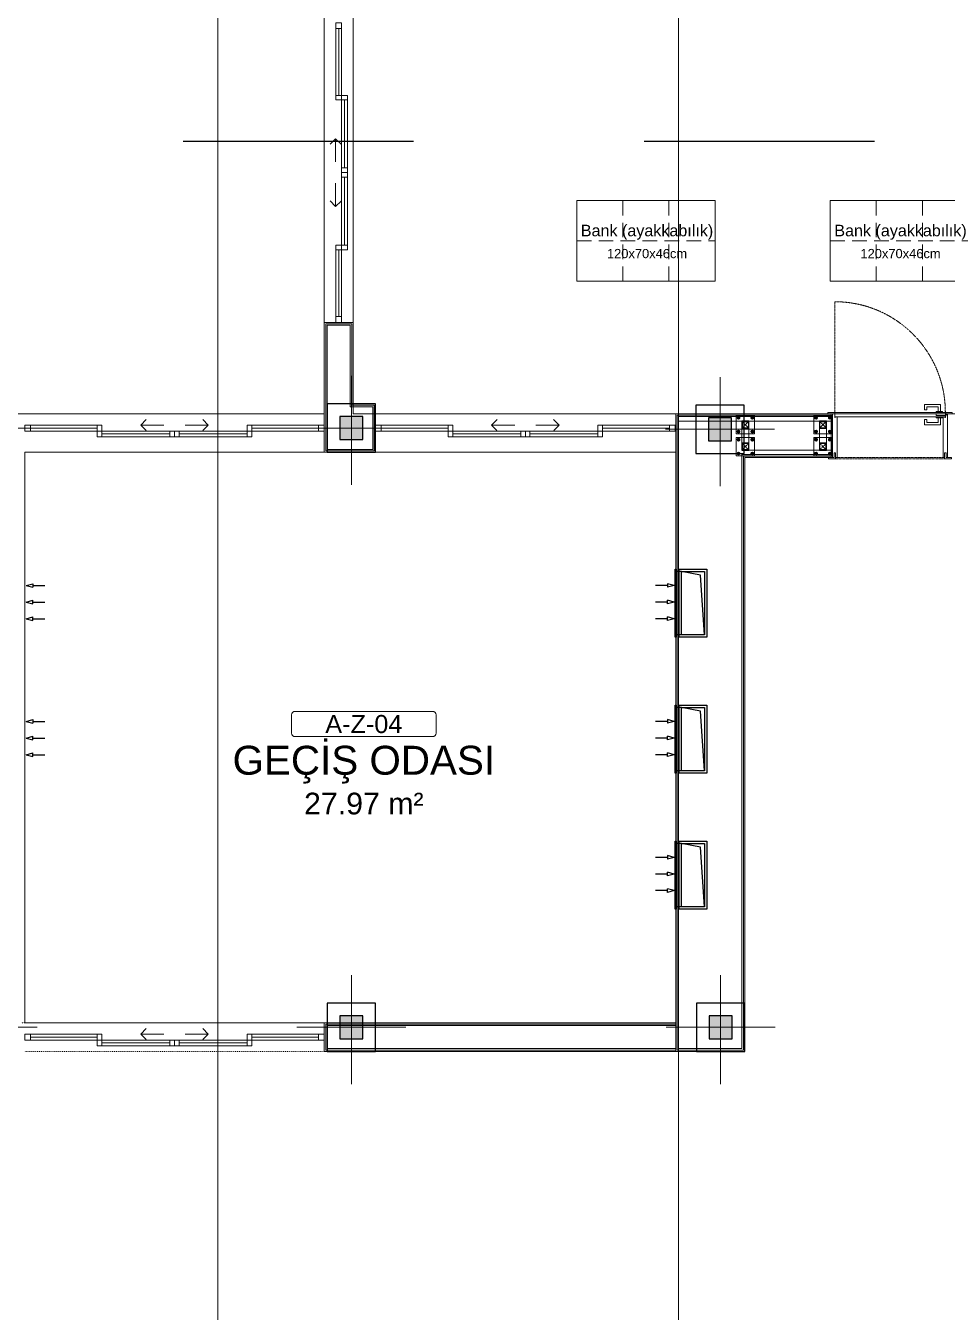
# Model space of a CAD drawing. Header units: centimetres. Extents: x 405464 to 563355, y 50011 to 66875.
# Drawn here: x 506622 to 507421, y 55899 to 57015 of the extents above; entities that cross this region are included whole.
import ezdxf
from ezdxf.enums import TextEntityAlignment as Align

# ---------------------------------------------------------------- set-up
doc = ezdxf.new("R2010")
doc.units = ezdxf.units.CM
for name, pattern in [('CHAIN', [0.3543, 0.2362, -0.0295, 0.0591, -0.0295]), ('DASHDOT', [25.4, 12.7, -6.35, 0, -6.35]), ('DASHED', [4, 2, -2]), ('DASHED2', [9.525, 6.35, -3.175]), ('DOT', [0.25, 0, -0.25]), ('M00$0$CENTER', [50.8, 31.75, -6.35, 6.35, -6.35]), ('M00$0$HIDDEN', [0.375, 0.25, -0.125])]:
    doc.linetypes.add(name, pattern=pattern)
doc.layers.get('0').update_dxf_attribs({"lineweight": 9})
doc.layers.add('-MH_Ad', color=1, linetype='Continuous', lineweight=9, true_color=0xff0000)
doc.layers.add('DV_alçıpanel_duvar_yeni', color=1, linetype='Continuous', lineweight=20, true_color=0xff0000)
for name, color, linetype, lineweight in [('0-KRCN-MİMARİ-220526', 8, 'Continuous', 9), ('A_Aks', 30, 'DASHDOT', 9), ('A_celik', 1, 'Continuous', 25), ('D_Aluminyum', 140, 'Continuous', 18), ('D_Profil', 155, 'Continuous', 15), ('G_0.09', 254, 'Continuous', 9), ('M00$0$A_Iskelet', 20, 'Continuous', 25), ('M00$0$D_Merkez', 51, 'M00$0$CENTER', 13), ('M00$0$D_Profil', 155, 'Continuous', 15), ('M00$0$KP_Acilim', 201, 'M00$0$HIDDEN', 15), ('M00$0$KP_Aksesuar', 9, 'Continuous', 9), ('M00$0$Y_Hidden_[Gizli]', 9, 'M00$0$HIDDEN', 9), ('M00_Mahal_No$0$MH_Alan', 51, 'Continuous', 9), ('MH_Alan', 51, 'Continuous', 9), ('TF_Mobilya', 142, 'Continuous', 9)]:
    doc.layers.add(name, color=color, linetype=linetype, lineweight=lineweight)
doc.layers.add('_statik', color=2, linetype='Continuous')
doc.layers.add('Em.K - FFU', color=2, linetype='Continuous')
doc.styles.add('M00_Mahal_No$0$Kalin01', font='swissk.ttf')
doc.styles.add('M00_Mahal_No$0$Normal', font='swiss.ttf')
doc.styles.add('MP_KAPI_POZ', font='arial.ttf')

# ---------------------------------------------------------------- blocks, each defined once
blk = doc.blocks.new('a_aks')
at = {"layer": 'A_Aks', "color": 8, "ltscale": 200}
for p, q in [((2430, 5308), (2430, -831.1)), ((2830, 5308), (2830, -831.1))]:
    blk.add_line(p, q, dxfattribs=at)
blk = doc.blocks.new('mimari_yeni_durum')
at = {"layer": 'A_Aks', "color": 8}
blk.add_blockref('a_aks', (0, 0), dxfattribs=at)
blk = doc.blocks.new('hazırlık_alanları_yp')
at = {"layer": 'TF_Mobilya', "color": 8, "linetype": 'DASHED2', "ltscale": 2}
for p, q in [((1151.6, 4474), (1151.6, 4544)), ((1191.6, 4474), (1191.6, 4544)), ((1371.6, 4474), (1371.6, 4544)), ((1411.6, 4474), (1411.6, 4544))]:
    blk.add_line(p, q, dxfattribs=at)
at = {"layer": 'TF_Mobilya', "color": 8}
for points in [[(1111.6, 4474), (1231.6, 4474), (1231.6, 4544), (1111.6, 4544)], [(1331.6, 4474), (1451.6, 4474), (1451.6, 4544), (1331.6, 4544)]]:
    blk.add_lwpolyline(points, close=True, dxfattribs=at)
at = {"layer": 'TF_Mobilya', "color": 8, "linetype": 'DASHED2', "ltscale": 2}
for points in [[(1111.6, 4509), (1231.6, 4509)], [(1331.6, 4509), (1451.6, 4509)]]:
    blk.add_lwpolyline(points, dxfattribs=at)
at = {"layer": 'TF_Mobilya', "color": 8, "style": 'MP_KAPI_POZ'}
for s, height, p in [('Bank (ayakkabılık)', 10, (1172.6, 4518)), ('Bank (ayakkabılık)', 10, (1392.6, 4518)), ('120x70x46cm', 8, (1172.6, 4498)), ('120x70x46cm', 8, (1392.6, 4498))]:
    blk.add_text(s, height=height, dxfattribs=at).set_placement(p, align=Align.MIDDLE_CENTER)
blk = doc.blocks.new('M00_Mahal_No$0$MHL')
at = {"color": 0, "linetype": 'ByBlock', "lineweight": -2}
blk.add_lwpolyline([(-100, -5), (-100, -30, 0.414214), (-95, -35), (95, -35, 0.414214), (100, -30), (100, -5, 0.414214), (95, 0), (-95, 0, 0.414214)], format="xyb", close=True, dxfattribs=at)
for tag, height, style, p in [('MAHALNO', 25, 'M00_Mahal_No$0$Kalin01', (0, -17.5)), ('MAHALADI', 40, 'M00_Mahal_No$0$Normal', (0, -67.5))]:
    blk.add_attdef(tag, text='', height=height, dxfattribs=dict(at, style=style)).set_placement(p, align=Align.MIDDLE_CENTER)
at = {"layer": 'M00_Mahal_No$0$MH_Alan', "style": 'M00_Mahal_No$0$Normal'}
blk.add_attdef('ALAN', text='', height=40, dxfattribs=at).set_placement((0, -127.5), align=Align.MIDDLE_CENTER)
blk = doc.blocks.new('A$C17b1b0ad')
at = {"layer": 'MH_Alan', "color": 8}
for points in [[(1607, 4309), (1800, 4309), (1800, 4416), (2522.5, 4416), (2522.5, 4836), (2451, 4836), (2451, 4826), (2409, 4826), (2409, 4836), (2051, 4836), (2051, 4826), (2009, 4826), (2009, 4836), (1653, 4836), (1653, 4826), (1607, 4826)], [(2262.5, 3887.5), (2827.5, 3887.5), (2827.5, 4382.5), (2262.5, 4382.5)]]:
    blk.add_lwpolyline(points, close=True, dxfattribs=at)
blk.add_lwpolyline([(8657, 4416), (2547.5, 4416), (2547.5, 4826)], dxfattribs=at)
at = {"layer": '-MH_Ad', "color": 8}
ref = blk.add_blockref('M00_Mahal_No$0$MHL', (2556.8, 4157.7), dxfattribs=dict(at, xscale=0.6272, yscale=0.6272, zscale=0.6272))
ref.add_attrib('MAHALNO', 'A-Z-04', dxfattribs={"layer": '0', "color": 0, "linetype": 'ByBlock', "lineweight": -2, "height": 15.68, "style": 'M00_Mahal_No$0$Kalin01'}).set_placement((2556.8, 4146.7), align=Align.MIDDLE_CENTER)
ref.add_attrib('MAHALADI', 'GEÇİŞ ODASI', dxfattribs={"layer": '0', "color": 0, "linetype": 'ByBlock', "lineweight": -2, "height": 25.088, "style": 'M00_Mahal_No$0$Normal'}).set_placement((2556.8, 4115.3), align=Align.MIDDLE_CENTER)
ref.add_attrib('ALAN', '27.97 m²', dxfattribs={"layer": 'M00_Mahal_No$0$MH_Alan', "height": 18.82, "style": 'M00_Mahal_No$0$Normal'}).set_placement((2556.8, 4077.7), align=Align.MIDDLE_CENTER)
blk = doc.blocks.new('statik_temel_kalıp')
at = {"layer": '_statik', "color": 4, "linetype": 'DASHED', "ltscale": 100}
blk.add_line((-10930, -204.5), (-210, -204.5), dxfattribs=at)
blk = doc.blocks.new('*U114')
at = {"ltscale": 40}
blk.add_lwpolyline([(0, 0), (0, 6), (6, 6), (6, 0)], close=True, dxfattribs=at)
at = {"layer": 'M00$0$D_Merkez', "ltscale": 0.015}
for points in [[(0, 0), (6, 6)], [(0, 6), (6, 0)]]:
    blk.add_lwpolyline(points, dxfattribs=at)
at = {"layer": 'M00$0$D_Profil', "ltscale": 40}
blk.add_lwpolyline([(0.4, 0.4), (0.4, 5.6), (5.6, 5.6), (5.6, 0.4)], close=True, dxfattribs=at)
blk = doc.blocks.new('duvarlar')
h = blk.add_hatch(color=8)
h.dxf.hatch_style = 1
h.paths.add_polyline_path([(2536, 4393.5), (2556, 4393.5), (2556, 4413.5), (2536, 4413.5)])
h = blk.add_hatch(color=8)
h.dxf.hatch_style = 1
h.paths.add_polyline_path([(2856, 4392.5), (2876, 4392.5), (2876, 4412.5), (2856, 4412.5)])
h = blk.add_hatch(color=8)
h.dxf.hatch_style = 1
h.paths.add_polyline_path([(2536, 3873.5), (2556, 3873.5), (2556, 3893.5), (2536, 3893.5)])
h = blk.add_hatch(color=8)
h.dxf.hatch_style = 1
h.paths.add_polyline_path([(2856.5, 3873.5), (2876.5, 3873.5), (2876.5, 3893.5), (2856.5, 3893.5)])
at = {"color": 8}
for points in [[(2880, 4398.5), (2880, 4414.5), (2896, 4414.5), (2896, 4398.5)], [(2947.3, 4398.5), (2947.3, 4414.5), (2963.3, 4414.5), (2963.3, 4398.5)], [(2965.5, 4417.2), (2959.5, 4417.2), (2959.5, 4416), (2965.5, 4416)], [(2966, 4413.2), (2967.5, 4413.2), (2967.5, 4378), (2966.1, 4378), (2966.1, 4382), (2964.9, 4382), (2964.9, 4378), (2963.5, 4378), (2963.5, 4416), (2965.5, 4416), (2965.5, 4412.7), (2966, 4412.7)], [(3061.5, 4417.2), (3061.5, 4413.2), (2965.5, 4413.2), (2965.5, 4417.2)], [(3060.9, 4378), (3060.9, 4382), (3062.1, 4382), (3062.1, 4378), (3063.5, 4378), (3063.5, 4416), (3061.5, 4416), (3061.5, 4412.7), (3061, 4412.7), (3061, 4413.2), (3059.5, 4413.2), (3059.5, 4378)], [(3061.5, 4417.2), (3067.5, 4417.2), (3067.5, 4416), (3061.5, 4416)], [(2880, 4379.5), (2880, 4395.5), (2896, 4395.5), (2896, 4379.5)], [(2947.3, 4379.5), (2947.3, 4395.5), (2963.3, 4395.5), (2963.3, 4379.5)], [(2964.9, 4378), (2960.1, 4378), (2960.1, 4376.8), (2966.1, 4376.8), (2966.1, 4382), (2964.9, 4382)], [(3062.1, 4378), (3066.9, 4378), (3066.9, 4376.8), (3060.9, 4376.8), (3060.9, 4382), (3062.1, 4382)]]:
    blk.add_lwpolyline(points, close=True, dxfattribs=at)
at = {"layer": 'A_Aks', "color": 8, "ltscale": 10}
for points in [[(2546, 4448.8), (2546, 4354.2)], [(2866, 4447.8), (2866, 4353.2)], [(2273.3, 4403.5), (2178.7, 4403.5)], [(2498.7, 4403.5), (2593.3, 4403.5)], [(2818.7, 4402.5), (2913.3, 4402.5)], [(2546, 3928.8), (2546, 3834.2)], [(2866.5, 3928.8), (2866.5, 3834.2)], [(2273.3, 3883.5), (2178.7, 3883.5)], [(2498.7, 3883.5), (2593.3, 3883.5)], [(2819.2, 3883.5), (2913.8, 3883.5)]]:
    blk.add_lwpolyline(points, dxfattribs=at)
at = {"layer": 'A_celik', "color": 8}
for points in [[(2525, 4382.5), (2567, 4382.5), (2567, 4424.5), (2525, 4424.5)], [(2845, 4381.5), (2887, 4381.5), (2887, 4423.5), (2845, 4423.5)], [(2536, 4393.5), (2556, 4393.5), (2556, 4413.5), (2536, 4413.5)], [(2856, 4392.5), (2876, 4392.5), (2876, 4412.5), (2856, 4412.5)], [(2525, 3862.5), (2567, 3862.5), (2567, 3904.5), (2525, 3904.5)], [(2845.5, 3862.5), (2887.5, 3862.5), (2887.5, 3904.5), (2845.5, 3904.5)], [(2536, 3873.5), (2556, 3873.5), (2556, 3893.5), (2536, 3893.5)], [(2856.5, 3873.5), (2876.5, 3873.5), (2876.5, 3893.5), (2856.5, 3893.5)]]:
    blk.add_lwpolyline(points, close=True, dxfattribs=at)
at = {"layer": 'D_Aluminyum', "color": 8}
for p, q in [((2532.5, 4688.3), (2532.5, 4750.3)), ((2537.5, 4688.3), (2537.5, 4750.3)), ((2532.5, 4688.3), (2532.5, 4692.3)), ((2532.5, 4692.3), (2537.5, 4692.3)), ((2542.5, 4692.3), (2537.5, 4692.3)), ((2542.5, 4625.3), (2542.5, 4692.3)), ((2542.5, 4692.3), (2542.5, 4688.3)), ((2532.5, 4688.3), (2537.5, 4688.3)), ((2537.5, 4688.3), (2537.5, 4625.3)), ((2542.5, 4688.3), (2537.5, 4688.3)), ((2532.3, 4654.6), (2527.6, 4649.8)), ((2532.3, 4634.5), (2532.3, 4654.6)), ((2532.3, 4654.6), (2537, 4649.9)), ((2537.5, 4625.3), (2537.5, 4629.3)), ((2537.5, 4629.3), (2542.5, 4629.3)), ((2537.5, 4558.3), (2537.5, 4625.3)), ((2537.5, 4625.3), (2542.5, 4625.3)), ((2537.5, 4625.3), (2542.5, 4625.3)), ((2542.5, 4625.3), (2542.5, 4558.3)), ((2542.5, 4625.3), (2542.5, 4621.3)), ((2532.3, 4616), (2532.3, 4595.9)), ((2542.5, 4621.3), (2537.5, 4621.3)), ((2532.3, 4595.9), (2527.6, 4600.7)), ((2532.3, 4595.9), (2537, 4600.6)), ((2532.5, 4500.3), (2532.5, 4562.3)), ((2532.5, 4562.3), (2542.5, 4562.3)), ((2532.5, 4558.3), (2537.5, 4558.3)), ((2537.5, 4558.3), (2532.5, 4558.3)), ((2537.5, 4558.3), (2537.5, 4562.3)), ((2537.5, 4558.3), (2537.5, 4500.3)), ((2542.5, 4558.3), (2537.5, 4558.3)), ((2363.2, 4406.2), (2368, 4410.9)), ((2421.8, 4406.2), (2417, 4410.9)), ((2667.7, 4406.2), (2672.5, 4410.9)), ((2726.3, 4406.2), (2721.5, 4410.9)), ((2267.5, 4406), (2329.5, 4406)), ((2325.5, 4401), (2267.5, 4401)), ((2325.5, 4406), (2325.5, 4401)), ((2325.5, 4401), (2325.5, 4406)), ((2325.5, 4401), (2392.5, 4401)), ((2325.5, 4396), (2325.5, 4401)), ((2325.5, 4401), (2329.5, 4401)), ((2329.5, 4406), (2329.5, 4396)), ((2383.3, 4406.2), (2363.2, 4406.2)), ((2363.2, 4406.2), (2367.8, 4401.5)), ((2388.5, 4396), (2388.5, 4401)), ((2392.5, 4401), (2392.5, 4396)), ((2455.5, 4401), (2392.5, 4401)), ((2392.5, 4401), (2392.5, 4396)), ((2392.5, 4401), (2396.5, 4401)), ((2396.5, 4401), (2396.5, 4396)), ((2401.7, 4406.2), (2421.8, 4406.2)), ((2421.8, 4406.2), (2417.2, 4401.5)), ((2455.5, 4406), (2455.5, 4401)), ((2455.5, 4406), (2517.5, 4406)), ((2455.5, 4406), (2459.5, 4406)), ((2455.5, 4401), (2517.5, 4401)), ((2455.5, 4396), (2455.5, 4401)), ((2459.5, 4406), (2459.5, 4401)), ((2459.5, 4396), (2459.5, 4401)), ((2522.5, 4401), (2522.5, 4406)), ((2572, 4406), (2634, 4406)), ((2630, 4401), (2572, 4401)), ((2630, 4406), (2630, 4401)), ((2630, 4401), (2630, 4406)), ((2630, 4401), (2697, 4401)), ((2630, 4396), (2630, 4401)), ((2630, 4401), (2634, 4401)), ((2634, 4406), (2634, 4396)), ((2687.8, 4406.2), (2667.7, 4406.2)), ((2667.7, 4406.2), (2672.3, 4401.5)), ((2693, 4396), (2693, 4401)), ((2697, 4401), (2697, 4396)), ((2760, 4401), (2697, 4401)), ((2697, 4401), (2697, 4396)), ((2697, 4401), (2701, 4401)), ((2701, 4401), (2701, 4396)), ((2706.2, 4406.2), (2726.3, 4406.2)), ((2726.3, 4406.2), (2721.7, 4401.5)), ((2760, 4406), (2760, 4401)), ((2760, 4406), (2822, 4406)), ((2760, 4406), (2764, 4406)), ((2760, 4401), (2822, 4401)), ((2760, 4396), (2760, 4401)), ((2764, 4406), (2764, 4401)), ((2764, 4396), (2764, 4401)), ((2827, 4401), (2827, 4406)), ((2392.5, 4396), (2325.5, 4396)), ((2392.5, 4396), (2388.5, 4396)), ((2392.5, 4396), (2459.5, 4396)), ((2459.5, 4396), (2455.5, 4396)), ((2697, 4396), (2630, 4396)), ((2697, 4396), (2693, 4396)), ((2697, 4396), (2764, 4396)), ((2764, 4396), (2760, 4396)), ((2267.5, 3877.5), (2329.5, 3877.5)), ((2325.5, 3877.5), (2325.5, 3872.5)), ((2325.5, 3872.5), (2325.5, 3877.5)), ((2329.5, 3877.5), (2329.5, 3867.5)), ((2363.2, 3877.7), (2368, 3882.4)), ((2383.3, 3877.7), (2363.2, 3877.7)), ((2363.2, 3877.7), (2367.8, 3873)), ((2401.7, 3877.7), (2421.8, 3877.7)), ((2421.8, 3877.7), (2417, 3882.4)), ((2421.8, 3877.7), (2417.2, 3873)), ((2455.5, 3877.5), (2455.5, 3872.5)), ((2455.5, 3877.5), (2517.5, 3877.5)), ((2455.5, 3877.5), (2459.5, 3877.5)), ((2459.5, 3877.5), (2459.5, 3872.5)), ((2522.5, 3872.5), (2522.5, 3877.5)), ((2325.5, 3872.5), (2267.5, 3872.5)), ((2325.5, 3872.5), (2392.5, 3872.5)), ((2325.5, 3867.5), (2325.5, 3872.5)), ((2325.5, 3872.5), (2329.5, 3872.5)), ((2392.5, 3867.5), (2325.5, 3867.5)), ((2388.5, 3867.5), (2388.5, 3872.5)), ((2392.5, 3867.5), (2388.5, 3867.5)), ((2392.5, 3872.5), (2392.5, 3867.5)), ((2455.5, 3872.5), (2392.5, 3872.5)), ((2392.5, 3872.5), (2392.5, 3867.5)), ((2392.5, 3872.5), (2396.5, 3872.5)), ((2392.5, 3867.5), (2459.5, 3867.5)), ((2396.5, 3872.5), (2396.5, 3867.5)), ((2455.5, 3872.5), (2517.5, 3872.5)), ((2455.5, 3867.5), (2455.5, 3872.5)), ((2459.5, 3867.5), (2455.5, 3867.5)), ((2459.5, 3867.5), (2459.5, 3872.5))]:
    blk.add_line(p, q, dxfattribs=at)
for points in [[(2537.5, 4750.3), (2537.5, 4755.3), (2532.5, 4755.3), (2532.5, 4750.3)], [(2537.5, 4495.3), (2537.5, 4500.3), (2532.5, 4500.3), (2532.5, 4495.3)], [(2262.5, 4401), (2267.5, 4401), (2267.5, 4406), (2262.5, 4406)], [(2517.5, 4401), (2522.5, 4401), (2522.5, 4406), (2517.5, 4406)], [(2567, 4401), (2572, 4401), (2572, 4406), (2567, 4406)], [(2822, 4401), (2827, 4401), (2827, 4406), (2822, 4406)], [(2262.5, 3872.5), (2267.5, 3872.5), (2267.5, 3877.5), (2262.5, 3877.5)], [(2517.5, 3872.5), (2522.5, 3872.5), (2522.5, 3877.5), (2517.5, 3877.5)]]:
    blk.add_lwpolyline(points, close=True, dxfattribs=at)
for points in [[(2535, 4692.3), (2535, 4750.3)], [(2540, 4629.3), (2540, 4688.3)], [(2540, 4562.3), (2540, 4621.3)], [(2535, 4500.3), (2535, 4558.3)], [(2267.5, 4403.5), (2325.5, 4403.5)], [(2459.5, 4403.5), (2517.5, 4403.5)], [(2572, 4403.5), (2630, 4403.5)], [(2764, 4403.5), (2822, 4403.5)], [(2329.5, 4398.5), (2388.5, 4398.5)], [(2396.5, 4398.5), (2455.5, 4398.5)], [(2634, 4398.5), (2693, 4398.5)], [(2701, 4398.5), (2760, 4398.5)], [(2267.5, 3875), (2325.5, 3875)], [(2459.5, 3875), (2517.5, 3875)], [(2329.5, 3870), (2388.5, 3870)], [(2396.5, 3870), (2455.5, 3870)]]:
    blk.add_lwpolyline(points, dxfattribs=at)
at = {"layer": 'D_Profil', "color": 8}
for p, q in [((2830, 4409.5), (2962.3, 4409.5)), ((2885, 4403.5), (2885, 4390.5)), ((2891, 4403.5), (2891, 4390.5)), ((2952.3, 4403.5), (2952.3, 4390.5)), ((2958.3, 4403.5), (2958.3, 4390.5)), ((2885, 4384.5), (2962.3, 4384.5))]:
    blk.add_line(p, q, dxfattribs=at)
at = {"layer": 'DV_alçıpanel_duvar_yeni', "color": 8}
for p, q in [((2547.5, 4495.3), (2522.5, 4495.3)), ((2522.5, 4495.3), (2522.5, 4382.5)), ((2546.3, 4494), (2523.8, 4494)), ((2523.8, 4494), (2523.8, 4383.8)), ((2545, 4492.8), (2525, 4492.8)), ((2525, 4492.8), (2525, 4385)), ((2545, 4422), (2545, 4492.8)), ((2546.3, 4423.3), (2546.3, 4494)), ((2547.5, 4424.5), (2547.5, 4495.3)), ((2567, 4424.5), (2545, 4424.5)), ((2564.5, 4422), (2545, 4422)), ((2565.8, 4423.3), (2546.3, 4423.3)), ((2564.5, 4385), (2564.5, 4422)), ((2565.8, 4383.8), (2565.8, 4423.3)), ((2567, 4382.5), (2567, 4424.5)), ((2827.5, 4416), (2963.5, 4416)), ((2827.5, 4416), (2827.5, 3862.5)), ((2828.8, 4414.8), (2962.3, 4414.8)), ((2828.8, 4414.8), (2828.8, 3863.7)), ((2830, 4413.5), (2962.3, 4413.5)), ((2830, 4413.5), (2830, 3865)), ((2962.3, 4416), (2962.3, 4378)), ((2963.5, 4416), (2963.5, 4378)), ((2522.5, 4382.5), (2567, 4382.5)), ((2523.8, 4383.8), (2565.8, 4383.8)), ((2525, 4385), (2564.5, 4385)), ((2885, 4380.5), (2962.3, 4380.5)), ((2885, 4380.5), (2885, 3865)), ((2886.3, 4379.3), (2962.3, 4379.3)), ((2886.3, 4379.3), (2886.3, 3863.7)), ((2887.5, 4378), (2963.5, 4378)), ((2887.5, 4378), (2887.5, 3862.5)), ((2522.5, 3862.5), (2522.5, 3887.5)), ((2522.5, 3887.5), (2827.5, 3887.5)), ((2523.8, 3863.7), (2523.8, 3886.2)), ((2523.8, 3886.2), (2827.5, 3886.2)), ((2525, 3865), (2525, 3885)), ((2525, 3885), (2827.5, 3885)), ((2827.5, 3863.7), (2523.8, 3863.7)), ((2827.5, 3865), (2525, 3865)), ((2886.3, 3863.7), (2828.8, 3863.7)), ((2885, 3865), (2830, 3865)), ((2827.5, 3862.5), (2522.5, 3862.5)), ((2887.5, 3862.5), (2827.5, 3862.5))]:
    blk.add_line(p, q, dxfattribs=at)
at = {"layer": 'DV_alçıpanel_duvar_yeni', "color": 8, "linetype": 'DOT'}
for p, q in [((2260, 3887.5), (2827.5, 3887.5)), ((2262.5, 3862.5), (2827.5, 3862.5))]:
    blk.add_line(p, q, dxfattribs=at)
at = {"layer": 'Em.K - FFU', "color": 8}
for p, q in [((2827, 4222), (2827, 4281)), ((2827.5, 4222), (2827.5, 4281)), ((2832.5, 4279), (2827.5, 4279)), ((2848.9, 4275.8), (2832.5, 4279)), ((2263.8, 4266.9), (2269.6, 4268.5)), ((2263.8, 4266.9), (2269.6, 4265.4)), ((2269.6, 4268.5), (2269.6, 4265.4)), ((2269.6, 4266.9), (2280.1, 4266.9)), ((2820.4, 4266.9), (2809.9, 4266.9)), ((2826.2, 4266.9), (2820.4, 4268.5)), ((2820.4, 4268.5), (2820.4, 4265.4)), ((2826.2, 4266.9), (2820.4, 4265.4)), ((2852.5, 4224), (2848.9, 4275.8)), ((2263.8, 4252.5), (2269.6, 4254.1)), ((2269.6, 4251), (2269.6, 4254.1)), ((2826.2, 4252.5), (2820.4, 4254.1)), ((2820.4, 4251), (2820.4, 4254.1)), ((2263.8, 4252.5), (2269.6, 4251)), ((2269.6, 4252.5), (2280.1, 4252.5)), ((2820.4, 4252.5), (2809.9, 4252.5)), ((2826.2, 4252.5), (2820.4, 4251)), ((2263.8, 4238.1), (2269.6, 4239.6)), ((2263.8, 4238.1), (2269.6, 4236.6)), ((2269.6, 4236.6), (2269.6, 4239.6)), ((2269.6, 4238.1), (2280.1, 4238.1)), ((2820.4, 4238.1), (2809.9, 4238.1)), ((2826.2, 4238.1), (2820.4, 4239.6)), ((2820.4, 4236.6), (2820.4, 4239.6)), ((2826.2, 4238.1), (2820.4, 4236.6)), ((2832.5, 4224), (2827.5, 4224)), ((2827, 4104), (2827, 4163)), ((2827.5, 4104), (2827.5, 4163)), ((2832.5, 4161), (2827.5, 4161)), ((2848.9, 4157.8), (2832.5, 4161)), ((2852.5, 4106), (2848.9, 4157.8)), ((2263.8, 4148.9), (2269.6, 4150.5)), ((2263.8, 4148.9), (2269.6, 4147.4)), ((2269.6, 4150.5), (2269.6, 4147.4)), ((2269.6, 4148.9), (2280.1, 4148.9)), ((2820.4, 4148.9), (2809.9, 4148.9)), ((2826.2, 4148.9), (2820.4, 4150.5)), ((2820.4, 4150.5), (2820.4, 4147.4)), ((2826.2, 4148.9), (2820.4, 4147.4)), ((2263.8, 4134.5), (2269.6, 4136.1)), ((2263.8, 4134.5), (2269.6, 4133)), ((2269.6, 4133), (2269.6, 4136.1)), ((2269.6, 4134.5), (2280.1, 4134.5)), ((2820.4, 4134.5), (2809.9, 4134.5)), ((2826.2, 4134.5), (2820.4, 4136.1)), ((2820.4, 4133), (2820.4, 4136.1)), ((2826.2, 4134.5), (2820.4, 4133)), ((2263.8, 4120.1), (2269.6, 4121.6)), ((2263.8, 4120.1), (2269.6, 4118.6)), ((2269.6, 4118.6), (2269.6, 4121.6)), ((2269.6, 4120.1), (2280.1, 4120.1)), ((2820.4, 4120.1), (2809.9, 4120.1)), ((2826.2, 4120.1), (2820.4, 4121.6)), ((2820.4, 4118.6), (2820.4, 4121.6)), ((2826.2, 4120.1), (2820.4, 4118.6)), ((2832.5, 4106), (2827.5, 4106)), ((2827, 3986), (2827, 4045)), ((2827.5, 3986), (2827.5, 4045)), ((2832.5, 4043), (2827.5, 4043)), ((2848.9, 4039.8), (2832.5, 4043)), ((2820.4, 4030.9), (2809.9, 4030.9)), ((2826.2, 4030.9), (2820.4, 4032.5)), ((2820.4, 4032.5), (2820.4, 4029.4)), ((2826.2, 4030.9), (2820.4, 4029.4)), ((2852.5, 3988), (2848.9, 4039.8)), ((2820.4, 4016.5), (2809.9, 4016.5)), ((2826.2, 4016.5), (2820.4, 4018.1)), ((2820.4, 4015), (2820.4, 4018.1)), ((2826.2, 4016.5), (2820.4, 4015)), ((2820.4, 4002.1), (2809.9, 4002.1)), ((2826.2, 4002.1), (2820.4, 4003.6)), ((2820.4, 4000.6), (2820.4, 4003.6)), ((2826.2, 4002.1), (2820.4, 4000.6)), ((2832.5, 3988), (2827.5, 3988))]:
    blk.add_line(p, q, dxfattribs=at)
for points in [[(2827, 4222), (2827, 4281), (2827.5, 4281), (2827.5, 4222)], [(2854.5, 4281), (2854.5, 4222), (2830.5, 4222), (2830.5, 4281)], [(2852.5, 4279), (2852.5, 4224), (2832.5, 4224), (2832.5, 4279)], [(2827, 4104), (2827, 4163), (2827.5, 4163), (2827.5, 4104)], [(2854.5, 4163), (2854.5, 4104), (2830.5, 4104), (2830.5, 4163)], [(2852.5, 4161), (2852.5, 4106), (2832.5, 4106), (2832.5, 4161)], [(2827, 3986), (2827, 4045), (2827.5, 4045), (2827.5, 3986)], [(2854.5, 4045), (2854.5, 3986), (2830.5, 3986), (2830.5, 4045)], [(2852.5, 4043), (2852.5, 3988), (2832.5, 3988), (2832.5, 4043)]]:
    blk.add_lwpolyline(points, close=True, dxfattribs=at)
at = {"layer": 'G_0.09', "color": 8}
for p, q in [((2882, 4413.7), (2881, 4413.1)), ((2881, 4413.1), (2881, 4411.9)), ((2881, 4411.9), (2882, 4411.3)), ((2883, 4413.1), (2882, 4413.7)), ((2882, 4411.3), (2883, 4411.9)), ((2883, 4411.9), (2883, 4413.1)), ((2893, 4413.1), (2894, 4413.7)), ((2893, 4411.9), (2893, 4413.1)), ((2894, 4411.3), (2893, 4411.9)), ((2894, 4413.7), (2895, 4413.1)), ((2895, 4411.9), (2894, 4411.3)), ((2895, 4413.1), (2895, 4411.9)), ((2949.3, 4413.7), (2948.2, 4413.1)), ((2948.2, 4413.1), (2948.2, 4411.9)), ((2948.2, 4411.9), (2949.3, 4411.3)), ((2950.3, 4413.1), (2949.3, 4413.7)), ((2949.3, 4411.3), (2950.3, 4411.9)), ((2950.3, 4411.9), (2950.3, 4413.1)), ((2960.2, 4413.1), (2961.3, 4413.7)), ((2960.2, 4411.9), (2960.2, 4413.1)), ((2961.3, 4411.3), (2960.2, 4411.9)), ((2961.3, 4413.7), (2962.3, 4413.1)), ((2962.3, 4411.9), (2961.3, 4411.3)), ((2962.3, 4413.1), (2962.3, 4411.9)), ((2881, 4401.1), (2882, 4401.7)), ((2881, 4399.9), (2881, 4401.1)), ((2882, 4399.3), (2881, 4399.9)), ((2882, 4401.7), (2883, 4401.1)), ((2883, 4399.9), (2882, 4399.3)), ((2883, 4401.1), (2883, 4399.9)), ((2894, 4401.7), (2893, 4401.1)), ((2893, 4401.1), (2893, 4399.9)), ((2893, 4399.9), (2894, 4399.3)), ((2895, 4401.1), (2894, 4401.7)), ((2894, 4399.3), (2895, 4399.9)), ((2895, 4399.9), (2895, 4401.1)), ((2948.2, 4401.1), (2949.3, 4401.7)), ((2948.2, 4399.9), (2948.2, 4401.1)), ((2949.3, 4399.3), (2948.2, 4399.9)), ((2949.3, 4401.7), (2950.3, 4401.1)), ((2950.3, 4399.9), (2949.3, 4399.3)), ((2950.3, 4401.1), (2950.3, 4399.9)), ((2961.3, 4401.7), (2960.2, 4401.1)), ((2960.2, 4401.1), (2960.2, 4399.9)), ((2960.2, 4399.9), (2961.3, 4399.3)), ((2962.3, 4401.1), (2961.3, 4401.7)), ((2961.3, 4399.3), (2962.3, 4399.9)), ((2962.3, 4399.9), (2962.3, 4401.1)), ((2882, 4394.7), (2881, 4394.1)), ((2881, 4394.1), (2881, 4392.9)), ((2881, 4392.9), (2882, 4392.3)), ((2883, 4394.1), (2882, 4394.7)), ((2882, 4392.3), (2883, 4392.9)), ((2883, 4392.9), (2883, 4394.1)), ((2893, 4394.1), (2894, 4394.7)), ((2893, 4392.9), (2893, 4394.1)), ((2894, 4392.3), (2893, 4392.9)), ((2894, 4394.7), (2895, 4394.1)), ((2895, 4392.9), (2894, 4392.3)), ((2895, 4394.1), (2895, 4392.9)), ((2949.3, 4394.7), (2948.2, 4394.1)), ((2948.2, 4394.1), (2948.2, 4392.9)), ((2948.2, 4392.9), (2949.3, 4392.3)), ((2950.3, 4394.1), (2949.3, 4394.7)), ((2949.3, 4392.3), (2950.3, 4392.9)), ((2950.3, 4392.9), (2950.3, 4394.1)), ((2960.2, 4394.1), (2961.3, 4394.7)), ((2960.2, 4392.9), (2960.2, 4394.1)), ((2961.3, 4392.3), (2960.2, 4392.9)), ((2961.3, 4394.7), (2962.3, 4394.1)), ((2962.3, 4392.9), (2961.3, 4392.3)), ((2962.3, 4394.1), (2962.3, 4392.9)), ((2881, 4382.1), (2882, 4382.7)), ((2881, 4380.9), (2881, 4382.1)), ((2882, 4380.3), (2881, 4380.9)), ((2882, 4382.7), (2883, 4382.1)), ((2883, 4380.9), (2882, 4380.3)), ((2883, 4382.1), (2883, 4380.9)), ((2894, 4382.7), (2893, 4382.1)), ((2893, 4382.1), (2893, 4380.9)), ((2893, 4380.9), (2894, 4380.3)), ((2895, 4382.1), (2894, 4382.7)), ((2894, 4380.3), (2895, 4380.9)), ((2895, 4380.9), (2895, 4382.1)), ((2948.2, 4382.1), (2949.3, 4382.7)), ((2948.2, 4380.9), (2948.2, 4382.1)), ((2949.3, 4380.3), (2948.2, 4380.9)), ((2949.3, 4382.7), (2950.3, 4382.1)), ((2950.3, 4380.9), (2949.3, 4380.3)), ((2950.3, 4382.1), (2950.3, 4380.9)), ((2961.3, 4382.7), (2960.2, 4382.1)), ((2960.2, 4382.1), (2960.2, 4380.9)), ((2960.2, 4380.9), (2961.3, 4380.3)), ((2962.3, 4382.1), (2961.3, 4382.7)), ((2961.3, 4380.3), (2962.3, 4380.9)), ((2962.3, 4380.9), (2962.3, 4382.1))]:
    blk.add_line(p, q, dxfattribs=at)
at = {"layer": 'G_0.09', "color": 8, "linetype": 'CHAIN', "ltscale": 3}
for p, q in [((2881, 4412.5), (2883, 4412.5)), ((2882, 4411.3), (2882, 4413.7)), ((2895, 4412.5), (2893, 4412.5)), ((2894, 4411.3), (2894, 4413.7)), ((2948.2, 4412.5), (2950.3, 4412.5)), ((2949.3, 4411.3), (2949.3, 4413.7)), ((2962.3, 4412.5), (2960.2, 4412.5)), ((2961.3, 4411.3), (2961.3, 4413.7)), ((2881, 4400.5), (2883, 4400.5)), ((2882, 4401.7), (2882, 4399.3)), ((2895, 4400.5), (2893, 4400.5)), ((2894, 4401.7), (2894, 4399.3)), ((2948.2, 4400.5), (2950.3, 4400.5)), ((2949.3, 4401.7), (2949.3, 4399.3)), ((2962.3, 4400.5), (2960.2, 4400.5)), ((2961.3, 4401.7), (2961.3, 4399.3)), ((2881, 4393.5), (2883, 4393.5)), ((2882, 4392.3), (2882, 4394.7)), ((2895, 4393.5), (2893, 4393.5)), ((2894, 4392.3), (2894, 4394.7)), ((2948.2, 4393.5), (2950.3, 4393.5)), ((2949.3, 4392.3), (2949.3, 4394.7)), ((2962.3, 4393.5), (2960.2, 4393.5)), ((2961.3, 4392.3), (2961.3, 4394.7)), ((2881, 4381.5), (2883, 4381.5)), ((2882, 4382.7), (2882, 4380.3)), ((2895, 4381.5), (2893, 4381.5)), ((2894, 4382.7), (2894, 4380.3)), ((2948.2, 4381.5), (2950.3, 4381.5)), ((2949.3, 4382.7), (2949.3, 4380.3)), ((2962.3, 4381.5), (2960.2, 4381.5)), ((2961.3, 4382.7), (2961.3, 4380.3))]:
    blk.add_line(p, q, dxfattribs=at)
at = {"layer": 'G_0.09', "color": 8}
for centre, radius in [((2882, 4412.5), 1.28), ((2882, 4412.5), 0.9), ((2882, 4412.5), 0.917), ((2882, 4412.5), 0.693), ((2882, 4412.5), 0.64), ((2882, 4412.5), 0.539), ((2894, 4412.5), 1.28), ((2894, 4412.5), 0.9), ((2894, 4412.5), 0.917), ((2894, 4412.5), 0.693), ((2894, 4412.5), 0.64), ((2894, 4412.5), 0.539), ((2949.3, 4412.5), 1.28), ((2949.3, 4412.5), 0.917), ((2949.3, 4412.5), 0.9), ((2949.3, 4412.5), 0.693), ((2949.3, 4412.5), 0.64), ((2949.3, 4412.5), 0.539), ((2961.3, 4412.5), 1.28), ((2961.3, 4412.5), 0.917), ((2961.3, 4412.5), 0.9), ((2961.3, 4412.5), 0.693), ((2961.3, 4412.5), 0.64), ((2961.3, 4412.5), 0.539), ((2882, 4400.5), 1.28), ((2882, 4400.5), 0.9), ((2882, 4400.5), 0.917), ((2882, 4400.5), 0.693), ((2882, 4400.5), 0.64), ((2882, 4400.5), 0.539), ((2894, 4400.5), 1.28), ((2894, 4400.5), 0.9), ((2894, 4400.5), 0.917), ((2894, 4400.5), 0.693), ((2894, 4400.5), 0.64), ((2894, 4400.5), 0.539), ((2949.3, 4400.5), 1.28), ((2949.3, 4400.5), 0.917), ((2949.3, 4400.5), 0.9), ((2949.3, 4400.5), 0.693), ((2949.3, 4400.5), 0.64), ((2949.3, 4400.5), 0.539), ((2961.3, 4400.5), 1.28), ((2961.3, 4400.5), 0.917), ((2961.3, 4400.5), 0.9), ((2961.3, 4400.5), 0.693), ((2961.3, 4400.5), 0.64), ((2961.3, 4400.5), 0.539), ((2882, 4393.5), 1.28), ((2882, 4393.5), 0.9), ((2882, 4393.5), 0.917), ((2882, 4393.5), 0.693), ((2882, 4393.5), 0.64), ((2882, 4393.5), 0.539), ((2894, 4393.5), 1.28), ((2894, 4393.5), 0.9), ((2894, 4393.5), 0.917), ((2894, 4393.5), 0.693), ((2894, 4393.5), 0.64), ((2894, 4393.5), 0.539), ((2949.3, 4393.5), 1.28), ((2949.3, 4393.5), 0.917), ((2949.3, 4393.5), 0.9), ((2949.3, 4393.5), 0.693), ((2949.3, 4393.5), 0.64), ((2949.3, 4393.5), 0.539), ((2961.3, 4393.5), 1.28), ((2961.3, 4393.5), 0.917), ((2961.3, 4393.5), 0.9), ((2961.3, 4393.5), 0.693), ((2961.3, 4393.5), 0.64), ((2961.3, 4393.5), 0.539), ((2882, 4381.5), 1.28), ((2882, 4381.5), 0.9), ((2882, 4381.5), 0.917), ((2882, 4381.5), 0.693), ((2882, 4381.5), 0.64), ((2882, 4381.5), 0.539), ((2894, 4381.5), 1.28), ((2894, 4381.5), 0.9), ((2894, 4381.5), 0.917), ((2894, 4381.5), 0.693), ((2894, 4381.5), 0.64), ((2894, 4381.5), 0.539), ((2949.3, 4381.5), 1.28), ((2949.3, 4381.5), 0.917), ((2949.3, 4381.5), 0.9), ((2949.3, 4381.5), 0.693), ((2949.3, 4381.5), 0.64), ((2949.3, 4381.5), 0.539), ((2961.3, 4381.5), 1.28), ((2961.3, 4381.5), 0.917), ((2961.3, 4381.5), 0.9), ((2961.3, 4381.5), 0.693), ((2961.3, 4381.5), 0.64), ((2961.3, 4381.5), 0.539)]:
    blk.add_circle(centre, radius, dxfattribs=at)
at = {"layer": 'G_0.09', "color": 8, "linetype": 'Continuous'}
for centre, start, end in [((2882, 4412.5), 18, 198), ((2882, 4412.5), 18, 198), ((2882, 4412.5), 198, 18), ((2882, 4412.5), 198, 18), ((2894, 4412.5), 342, 162), ((2894, 4412.5), 342, 162), ((2894, 4412.5), 162, 342), ((2894, 4412.5), 162, 342), ((2949.3, 4412.5), 18, 198), ((2949.3, 4412.5), 18, 198), ((2949.3, 4412.5), 198, 18), ((2949.3, 4412.5), 198, 18), ((2961.3, 4412.5), 162, 342), ((2961.3, 4412.5), 162, 342), ((2961.3, 4412.5), 342, 162), ((2961.3, 4412.5), 342, 162), ((2882, 4400.5), 342, 162), ((2882, 4400.5), 342, 162), ((2882, 4400.5), 162, 342), ((2882, 4400.5), 162, 342), ((2894, 4400.5), 18, 198), ((2894, 4400.5), 18, 198), ((2894, 4400.5), 198, 18), ((2894, 4400.5), 198, 18), ((2949.3, 4400.5), 162, 342), ((2949.3, 4400.5), 162, 342), ((2949.3, 4400.5), 342, 162), ((2949.3, 4400.5), 342, 162), ((2961.3, 4400.5), 18, 198), ((2961.3, 4400.5), 18, 198), ((2961.3, 4400.5), 198, 18), ((2961.3, 4400.5), 198, 18), ((2882, 4393.5), 18, 198), ((2882, 4393.5), 18, 198), ((2882, 4393.5), 198, 18), ((2882, 4393.5), 198, 18), ((2894, 4393.5), 342, 162), ((2894, 4393.5), 342, 162), ((2894, 4393.5), 162, 342), ((2894, 4393.5), 162, 342), ((2949.3, 4393.5), 18, 198), ((2949.3, 4393.5), 18, 198), ((2949.3, 4393.5), 198, 18), ((2949.3, 4393.5), 198, 18), ((2961.3, 4393.5), 162, 342), ((2961.3, 4393.5), 162, 342), ((2961.3, 4393.5), 342, 162), ((2961.3, 4393.5), 342, 162), ((2882, 4381.5), 342, 162), ((2882, 4381.5), 342, 162), ((2882, 4381.5), 162, 342), ((2882, 4381.5), 162, 342), ((2894, 4381.5), 18, 198), ((2894, 4381.5), 18, 198), ((2894, 4381.5), 198, 18), ((2894, 4381.5), 198, 18), ((2949.3, 4381.5), 162, 342), ((2949.3, 4381.5), 162, 342), ((2949.3, 4381.5), 342, 162), ((2949.3, 4381.5), 342, 162), ((2961.3, 4381.5), 18, 198), ((2961.3, 4381.5), 18, 198), ((2961.3, 4381.5), 198, 18), ((2961.3, 4381.5), 198, 18)]:
    blk.add_arc(centre, 0.72, start, end, dxfattribs=at)
at = {"layer": 'G_0.09', "color": 8}
for centre, start, end in [((2882, 4412.5), 260, 170), ((2894, 4412.5), 10, 280), ((2949.3, 4412.5), 260, 170), ((2961.3, 4412.5), 10, 280), ((2882, 4400.5), 190, 100), ((2894, 4400.5), 80, 350), ((2949.3, 4400.5), 190, 100), ((2961.3, 4400.5), 80, 350), ((2882, 4393.5), 260, 170), ((2894, 4393.5), 10, 280), ((2949.3, 4393.5), 260, 170), ((2961.3, 4393.5), 10, 280), ((2882, 4381.5), 190, 100), ((2894, 4381.5), 80, 350), ((2949.3, 4381.5), 190, 100), ((2961.3, 4381.5), 80, 350)]:
    blk.add_arc(centre, 0.64, start, end, dxfattribs=at)
at = {"layer": 'M00$0$KP_Acilim', "color": 8}
blk.add_lwpolyline([(2965.5, 4417.2), (2965.5, 4513.2)], dxfattribs=at)
blk.add_arc((2965.5, 4417.2), 96, 0, 90, dxfattribs=at)
at = {"layer": 'M00$0$KP_Aksesuar', "color": 8}
for points in [[(3057.3, 4418), (3057.3, 4424), (3043.3, 4424), (3043.3, 4419.4), (3045.3, 4419.4), (3045.3, 4422), (3055.3, 4422), (3055.3, 4418)], [(3057.3, 4412.4), (3057.3, 4406.4), (3043.3, 4406.4), (3043.3, 4411), (3045.3, 4411), (3045.3, 4408.4), (3055.3, 4408.4), (3055.3, 4412.4)], [(3053.4, 4415.2), (3053.4, 4415.9)], [(3053.4, 4415.9), (3061.8, 4415.9)], [(3053.4, 4415.2), (3053.4, 4414.5)], [(3053.4, 4414.5), (3061.8, 4414.5)], [(3059, 4417.2), (3059, 4418), (3053.6, 4418), (3053.6, 4417.2)], [(3059, 4413.2), (3059, 4412.4), (3053.6, 4412.4), (3053.6, 4413.2)], [(3061.8, 4415.8), (3062.9, 4415.8), (3062.9, 4415.5), (3062, 4414.6), (3061.8, 4414.6)]]:
    blk.add_lwpolyline(points, dxfattribs=at)
blk.add_lwpolyline([(3061.8, 4416.4), (3061.8, 4414), (3061.5, 4414), (3061.5, 4416.4)], close=True, dxfattribs=at)
at = {"layer": 'M00$0$Y_Hidden_[Gizli]', "color": 8}
for points in [[(2966.1, 4376.8), (3060.9, 4376.8)], [(3059.5, 4378), (2967.5, 4378)]]:
    blk.add_lwpolyline(points, dxfattribs=at)
at = {"layer": 'M00$0$A_Iskelet', "color": 8, "xscale": -1}
for p in [(2891, 4403.5), (2958.3, 4403.5), (2891, 4384.5), (2958.3, 4384.5)]:
    blk.add_blockref('*U114', p, dxfattribs=at)
blk = doc.blocks.new('A$C9e52caec')
at = {"layer": '-MH_Ad', "color": 8}
blk.add_blockref('A$C17b1b0ad', (0, 0), dxfattribs=at)
at = {"color": 8}
for name, p in [('mimari_yeni_durum', (0, 0)), ('hazırlık_alanları_yp', (1630, 57))]:
    blk.add_blockref(name, p, dxfattribs=at)
at = {"layer": '_statik'}
blk.add_blockref('statik_temel_kalıp', (12530, 4857), dxfattribs=at)
blk.add_blockref('duvarlar', (0, 0))

msp = doc.modelspace()

# ---------------------------------------------------------------- block references
at = {"layer": '0-KRCN-MİMARİ-220526', "rotation": 359.999999999997}
msp.add_blockref('A$C9e52caec', (504358.3, 52262.4, 74), dxfattribs=at)

doc.saveas('drawing.dxf')
